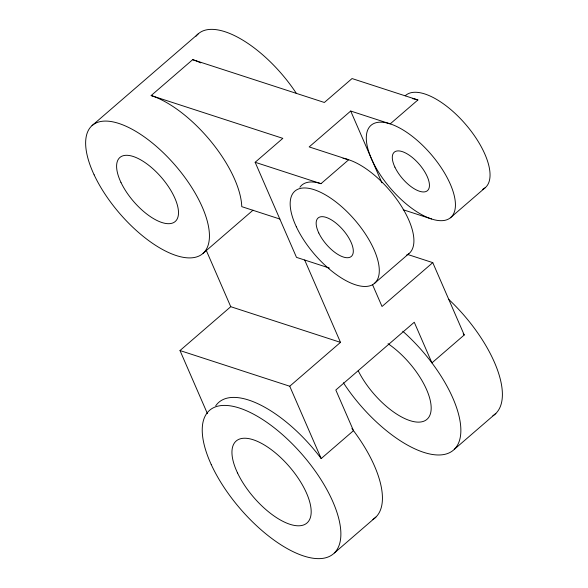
<?xml version="1.0" encoding="UTF-8"?>
<svg xmlns="http://www.w3.org/2000/svg" width="588" height="588" viewBox="0 0 588 588"><rect width="100%" height="100%" fill="white"/><g stroke="black" fill="none" stroke-linecap="round" stroke-linejoin="round"><path stroke-width="0.88" d="M92.022 125.634L198.149 33.935M279.932 219.059L241.764 206.653A84.628 36.757 49.2 0 0 151.145 95.55L192.673 59.667L324.363 102.474L352.043 78.557L417.892 99.96L390.204 123.884L350.698 111.036L309.17 146.919L348.677 159.767L320.989 183.684A60.931 26.467 49.2 0 0 299.902 187.249M329.412 268.062L296.492 257.36L255.148 162.281L282.828 138.356L151.145 95.55M203.088 253.34L253.031 210.188M179.994 350.551L230.753 306.701L340.496 342.37L289.737 386.228L179.994 350.551L207.432 413.643M374.225 283.6L408.836 253.7M450.364 217.817L484.968 187.917M215.722 405.808A94.786 41.175 49.2 0 1 321.195 458.574L353.491 430.666L335.814 390.013L414.261 322.239L431.937 362.884L464.233 334.976L432.775 262.638L382.024 306.488L372.52 284.643M334.366 552.97L375.894 517.087M454.34 449.313L495.868 413.43M403.206 209.754L431.548 218.964M255.148 162.281L320.989 183.684M407.521 254.42L432.775 262.638M350.698 111.036L381.884 182.765M304.68 260.014L340.496 342.37M289.737 386.228L321.195 458.574M206.27 250.392L230.753 306.701M412.357 98.6A60.931 26.467 49.2 0 1 417.892 99.96M192.673 59.667A84.628 36.757 49.2 0 1 200.795 62.887M343.017 158.378A60.931 26.467 49.2 0 1 400.149 204.249A60.931 26.467 49.2 0 1 406.484 255.155M402.773 331.25A94.786 41.175 49.2 0 1 453.539 450.048A94.786 41.175 49.2 0 1 343.392 382.759M463.19 333.602A94.786 41.175 49.2 0 1 464.233 334.976M351.881 428.542A94.786 41.175 49.2 0 1 372.888 519.461M388.043 343.708A54.162 23.527 49.2 0 1 429.953 399.193A54.162 23.527 49.2 0 1 407.374 419.692A54.162 23.527 49.2 0 1 358.224 370.778M448.644 299.314A94.786 41.175 49.2 0 1 492.862 415.804M405.205 95.815A60.931 26.467 49.2 0 1 467.438 126.501A60.931 26.467 49.2 0 1 482.623 189.373M196.054 36.206A84.628 36.757 49.2 0 1 296.448 93.514M372.454 160.98A60.931 26.467 49.2 0 0 449.68 218.324A60.931 26.467 49.2 0 0 410.49 134.968A60.931 26.467 49.2 0 0 372.454 160.98M211.232 464.527A94.786 41.175 49.2 0 0 331.36 555.344A94.786 41.175 49.2 0 0 272.126 426.168A94.786 41.175 49.2 0 0 211.232 464.527M237.53 472.958A54.162 23.527 49.2 0 0 306.172 523.629A54.162 23.527 49.2 0 0 271.024 449.452A54.162 23.527 49.2 0 0 237.53 472.958M296.323 226.762A60.931 26.467 49.2 0 0 373.542 284.107A60.931 26.467 49.2 0 0 334.351 200.751A60.931 26.467 49.2 0 0 296.323 226.762M318.777 232.958A25.387 11.025 49.2 0 0 350.955 256.713A25.387 11.025 49.2 0 0 334.484 221.941A25.387 11.025 49.2 0 0 318.777 232.958M394.915 167.176A25.387 11.025 49.2 0 0 427.094 190.931A25.387 11.025 49.2 0 0 410.615 156.158A25.387 11.025 49.2 0 0 394.915 167.176M94.117 174.812A84.628 36.757 49.2 0 0 201.375 254.678A84.628 36.757 49.2 0 0 147.176 138.974A84.628 36.757 49.2 0 0 94.117 174.812M120.959 182.412A42.314 18.382 49.2 0 0 174.585 221.999A42.314 18.382 49.2 0 0 147.125 164.052A42.314 18.382 49.2 0 0 120.959 182.412"/></g></svg>
